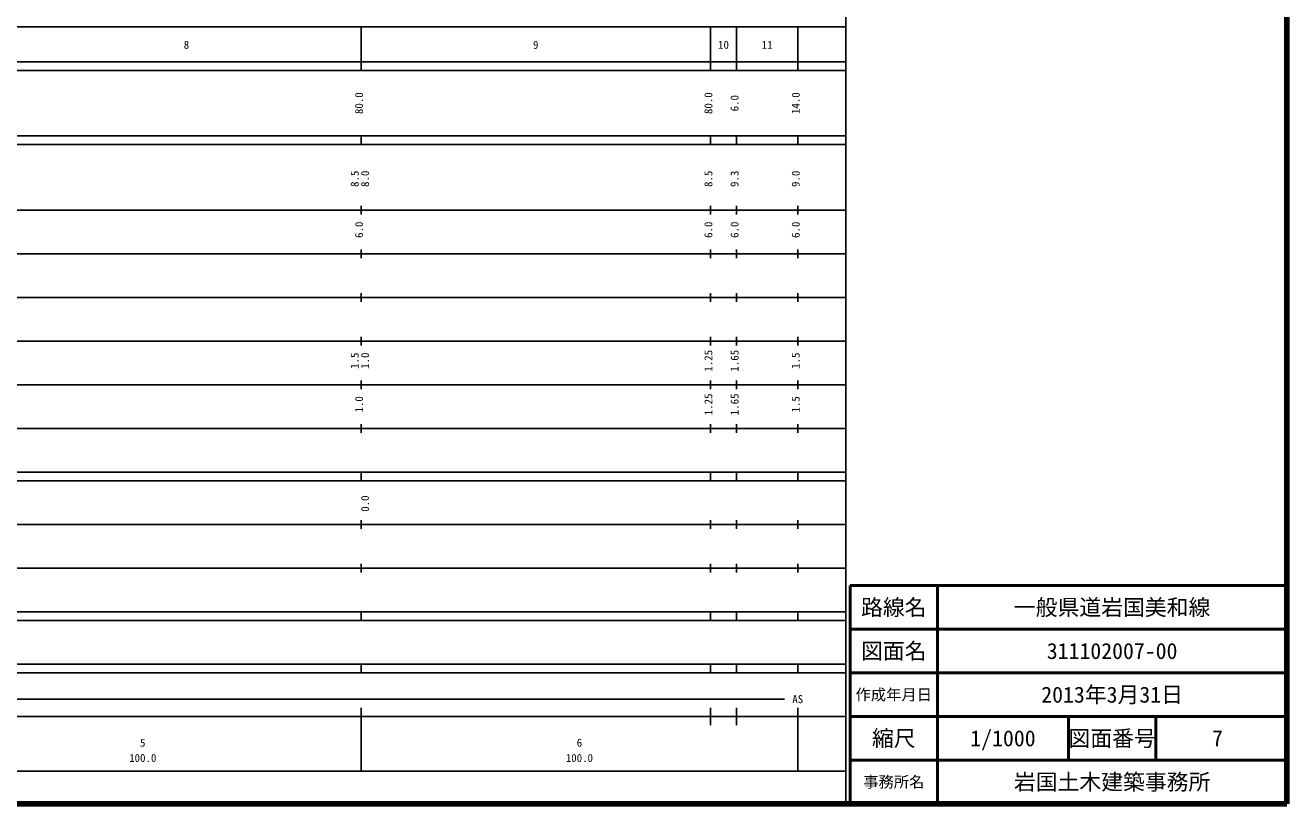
# Model space of a CAD drawing. Units: millimetres on the paper, enlarged 1000 times. Extents: x 65024 to 705024, y 2827 to 362827.
# Drawn here: x 416105 to 705024, y 2827 to 181184 of the extents above; entities that cross this region are included whole.
import ezdxf
from ezdxf.enums import TextEntityAlignment as Align

# ---------------------------------------------------------------- set-up
doc = ezdxf.new("R2010")
doc.units = ezdxf.units.MM
doc.header["$LTSCALE"] = 1000
for name, color, linetype, lineweight in [('M-TTL', 2, 'Continuous', 140), ('M-TTL-BAND', 7, 'Continuous', 25), ('M-TTL-FRAM', 2, 'Continuous', 50), ('M-TTL-LINE', 7, 'Continuous', 50)]:
    doc.layers.add(name, color=color, linetype=linetype, lineweight=lineweight)
doc.layers.add('M-TTL-TXT', color=7, linetype='Continuous')
doc.styles.add('ＭＳ ゴシック', font='')
doc.styles.get('ＭＳ ゴシック').set_extended_font_data('MS Gothic')

msp = doc.modelspace()

# ---------------------------------------------------------------- linework, layer by layer
at = {"layer": 'M-TTL'}
for p, q in [((705024, 2827), (705024, 362827)), ((65024, 2827), (705024, 2827))]:
    msp.add_line(p, q, dxfattribs=at)
at = {"layer": 'M-TTL-BAND'}
for p, q in [((604024, 2827), (604024, 352827)), ((93024, 180826), (604024, 180826)), ((493024, 170827), (493024, 180827)), ((573024, 170827), (573024, 180827)), ((579024, 170827), (579024, 180827)), ((593024, 170827), (593024, 180827)), ((65024, 172826), (604024, 172826)), ((65024, 170826), (604024, 170826)), ((65024, 155826), (604024, 155826)), ((65024, 153826), (604024, 153826)), ((493024, 153827), (493024, 155827)), ((573024, 153827), (573024, 155827)), ((579024, 153827), (579024, 155827)), ((593024, 153827), (593024, 155827)), ((65024, 138826), (604024, 138826)), ((493024, 137827), (493024, 139827)), ((573024, 137827), (573024, 139827)), ((579024, 137827), (579024, 139827)), ((593024, 137827), (593024, 139827)), ((71024, 128826), (604024, 128826)), ((493024, 127827), (493024, 129827)), ((573024, 127827), (573024, 129827)), ((579024, 127827), (579024, 129827)), ((593024, 127827), (593024, 129827)), ((77024, 118826), (604024, 118826)), ((493024, 117827), (493024, 119827)), ((573024, 117827), (573024, 119827)), ((579024, 117827), (579024, 119827)), ((593024, 117827), (593024, 119827)), ((493024, 107827), (493024, 109827)), ((573024, 107827), (573024, 109827)), ((579024, 107827), (579024, 109827)), ((593024, 107827), (593024, 109827)), ((71024, 108826), (604024, 108826)), ((77024, 98826), (604024, 98826)), ((493024, 97827), (493024, 99827)), ((573024, 97827), (573024, 99827)), ((579024, 97827), (579024, 99827)), ((593024, 97827), (593024, 99827)), ((493024, 87827), (493024, 89827)), ((573024, 87827), (573024, 89827)), ((579024, 87827), (579024, 89827)), ((593024, 87827), (593024, 89827)), ((81774, 88826), (604024, 88826)), ((81774, 78826), (604024, 78826)), ((493024, 76827), (493024, 78827)), ((573024, 76827), (573024, 78827)), ((579024, 76827), (579024, 78827)), ((593024, 76827), (593024, 78827)), ((65024, 76826), (604024, 76826)), ((74024, 66826), (604024, 66826)), ((493024, 65827), (493024, 67827)), ((573024, 65827), (573024, 67827)), ((579024, 65827), (579024, 67827)), ((593024, 65827), (593024, 67827)), ((493024, 55827), (493024, 57827)), ((573024, 55827), (573024, 57827)), ((579024, 55827), (579024, 57827)), ((593024, 55827), (593024, 57827)), ((65024, 56826), (604024, 56826)), ((65024, 46826), (604024, 46826)), ((493024, 44827), (493024, 46827)), ((573024, 44827), (573024, 46827)), ((579024, 44827), (579024, 46827)), ((593024, 44827), (593024, 46827)), ((80274, 44826), (604024, 44826)), ((80274, 34826), (604024, 34826)), ((493024, 32827), (493024, 34827)), ((573024, 32827), (573024, 34827)), ((579024, 32827), (579024, 34827)), ((593024, 32827), (593024, 34827)), ((65024, 32826), (604024, 32826)), ((310524, 26827), (590024, 26827)), ((493024, 10327), (493024, 24827)), ((573024, 20827), (573024, 24827)), ((579024, 20827), (579024, 24827)), ((593024, 10327), (593024, 24827)), ((65024, 22826), (604024, 22826)), ((93024, 10327), (604024, 10327))]:
    msp.add_line(p, q, dxfattribs=at)
at = {"layer": 'M-TTL-FRAM'}
for p, q in [((705024, 52827), (605024, 52827)), ((605024, 52827), (605024, 2827))]:
    msp.add_line(p, q, dxfattribs=at)
at = {"layer": 'M-TTL-LINE'}
for p, q in [((625024, 52827), (625024, 2827)), ((705024, 42827), (605024, 42827)), ((705024, 32827), (605024, 32827)), ((705024, 22827), (605024, 22827)), ((655024, 22827), (655024, 20327)), ((655024, 20327), (655024, 15327)), ((675024, 22827), (675024, 20327)), ((675024, 20327), (675024, 15327)), ((655024, 15327), (655024, 12827)), ((675024, 15327), (675024, 12827)), ((705024, 12827), (605024, 12827))]:
    msp.add_line(p, q, dxfattribs=at)

# ---------------------------------------------------------------- texts
at = {"layer": 'M-TTL-BAND', "style": 'ＭＳ ゴシック'}
for s, p in [('8', (453024, 175232)), ('9', (533024, 175232)), ('10', (576024, 175232)), ('11', (586024, 175232)), ('AS', (593024, 25327)), ('5', (443024, 15350)), ('6', (543024, 15350)), ('100.0', (443024, 11860)), ('100.0', (543024, 11860))]:
    msp.add_text(s, height=1833, dxfattribs=at).set_placement(p, align=Align.BOTTOM_CENTER)
for s, p in [('80.0', (494024, 163327)), ('80.0', (574024, 163327)), ('6.0', (580024, 163327)), ('14.0', (594024, 163327)), ('8.5', (493024, 146001)), ('8.0', (495394, 146001)), ('8.5', (574024, 146001)), ('9.3', (580024, 146001)), ('9.0', (594024, 146001)), ('6.0', (494024, 134327)), ('6.0', (574024, 134327)), ('6.0', (580024, 134327)), ('6.0', (594024, 134327)), ('1.5', (493024, 104327)), ('1.0', (495394, 104327)), ('1.25', (574024, 104327)), ('1.65', (580024, 104327)), ('1.5', (594024, 104327)), ('1.0', (494024, 94327)), ('1.25', (574024, 94327)), ('1.65', (580024, 94327)), ('1.5', (594024, 94327)), ('0.0', (495394, 71591))]:
    msp.add_text(s, height=1833, rotation=90, dxfattribs=at).set_placement(p, align=Align.BOTTOM_CENTER)
at = {"layer": 'M-TTL-TXT', "style": 'ＭＳ ゴシック'}
for s, height, p in [('路線名', 3666, (615024, 47827)), ('路線名', 3666, (615024, 47827)), ('一般県道岩国美和線', 3666, (665024, 47827)), ('図面名', 3666, (615024, 37827)), ('図面名', 3666, (615024, 37827)), ('311102007-00', 3666, (665024, 37827)), ('作成年月日', 2566, (615024, 27827)), ('作成年月日', 2566, (615024, 27827)), ('2013年3月31日', 3666, (665024, 27827)), ('縮尺', 3666, (615024, 17827)), ('縮尺', 3666, (615024, 17827)), ('1/1000', 3666, (640024, 17827)), ('図面番号', 3666, (665024, 17827)), ('図面番号', 3666, (665024, 17827)), ('7', 3666, (689149, 17827)), ('事務所名', 2566, (615024, 7827)), ('事務所名', 2566, (615024, 7827)), ('岩国土木建築事務所', 3666, (665024, 7827))]:
    msp.add_text(s, height=height, dxfattribs=at).set_placement(p, align=Align.MIDDLE_CENTER)

doc.saveas('drawing.dxf')
